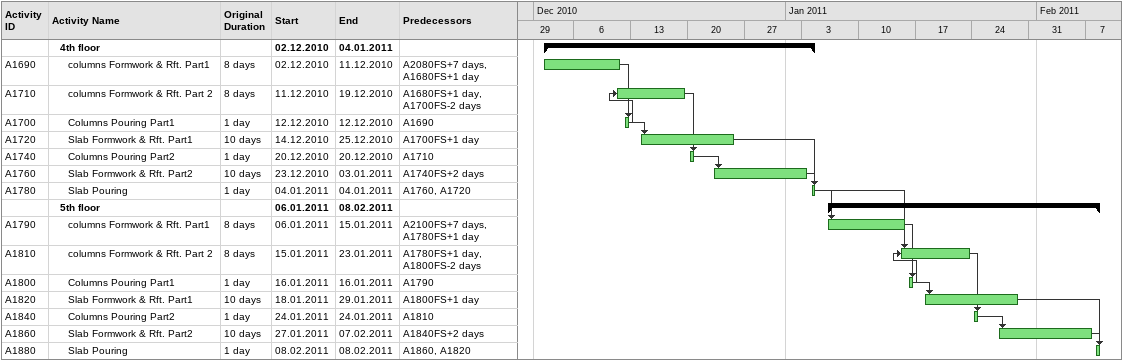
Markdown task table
| ID | Level | Task | Original duration | Start | Finish | Predecessors |
|---|---|---|---|---|---|---|
|  | 2 | **4th floor** |  | 2010-12-02 | 2011-01-04 |  |
| A1690 | 3 | columns Formwork & Rft. Part1 | 8d | 2010-12-02 | 2010-12-11 | A2080FS+7d, A1680FS+1d |
| A1710 | 3 | columns Formwork & Rft. Part 2 | 8d | 2010-12-11 | 2010-12-19 | A1680FS+1d, A1700FS-2d |
| A1700 | 3 | Columns Pouring Part1 | 1d | 2010-12-12 | 2010-12-12 | A1690 |
| A1720 | 3 | Slab Formwork & Rft. Part1 | 10d | 2010-12-14 | 2010-12-25 | A1700FS+1d |
| A1740 | 3 | Columns Pouring Part2 | 1d | 2010-12-20 | 2010-12-20 | A1710 |
| A1760 | 3 | Slab Formwork & Rft. Part2 | 10d | 2010-12-23 | 2011-01-03 | A1740FS+2d |
| A1780 | 3 | Slab Pouring | 1d | 2011-01-04 | 2011-01-04 | A1760, A1720 |
|  | 2 | **5th floor** |  | 2011-01-06 | 2011-02-08 |  |
| A1790 | 3 | columns Formwork & Rft. Part1 | 8d | 2011-01-06 | 2011-01-15 | A2100FS+7d, A1780FS+1d |
| A1810 | 3 | columns Formwork & Rft. Part 2 | 8d | 2011-01-15 | 2011-01-23 | A1780FS+1d, A1800FS-2d |
| A1800 | 3 | Columns Pouring Part1 | 1d | 2011-01-16 | 2011-01-16 | A1790 |
| A1820 | 3 | Slab Formwork & Rft. Part1 | 10d | 2011-01-18 | 2011-01-29 | A1800FS+1d |
| A1840 | 3 | Columns Pouring Part2 | 1d | 2011-01-24 | 2011-01-24 | A1810 |
| A1860 | 3 | Slab Formwork & Rft. Part2 | 10d | 2011-01-27 | 2011-02-07 | A1840FS+2d |
| A1880 | 3 | Slab Pouring | 1d | 2011-02-08 | 2011-02-08 | A1860, A1820 |
